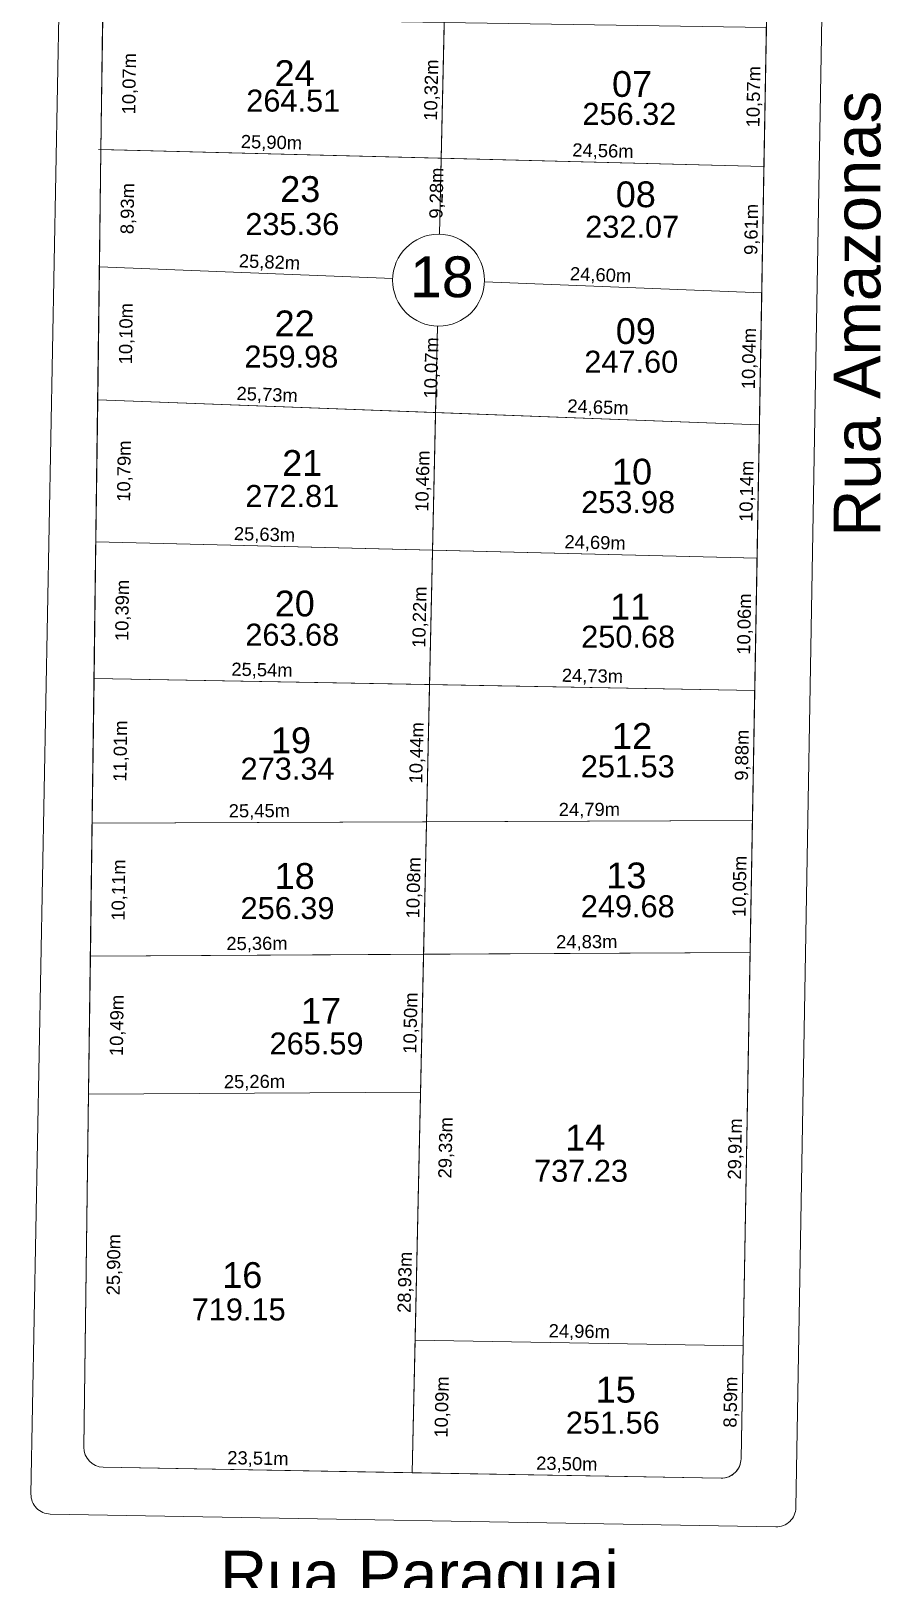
# Model space of a CAD drawing. Header units: metres. Extents: x 3808 to 8215, y 2374 to 6187.
# Drawn here: x 5085.5 to 5150.2, y 4597.6 to 4715.3 of the extents above; entities that cross this region are included whole.
import ezdxf
from ezdxf.enums import TextEntityAlignment as Align

# ---------------------------------------------------------------- set-up
doc = ezdxf.new("R2010")
doc.units = ezdxf.units.M
for name, color, linetype in [('Areas Lotes', 1, 'Continuous'), ('Calçada', 8, 'Continuous'), ('Lote', 7, 'Continuous'), ('Nome das Ruas', 7, 'Continuous'), ('Nº Lote', 7, 'Continuous'), ('Nº. quadra', 7, 'Continuous'), ('quadras', 7, 'Continuous')]:
    doc.layers.add(name, color=color, linetype=linetype)
doc.styles.add('Arial', font='arial.ttf')
doc.dimstyles.new('Copy(2) of ISO-25', dxfattribs={"dimtxt": 1, "dimasz": 2.5, "dimexe": 1.25, "dimexo": 0.625, "dimgap": 0.2, "dimtad": 1, "dimtoh": 1, "dimlfac": 1, "dimzin": 1, "dimtxsty": 'Arial', "dimblk": 'NONE', "dimcen": 0, "dimse1": 1, "dimse2": 1, "dimsd1": 1, "dimsd2": 1, "dimclrt": 256, "dimaunit": 1, "dimadec": 3, "dimazin": 0, "dimtfac": 1, "dimtmove": 0, "dimatfit": 3, "dimldrblk": 'NONE', "dimfxl": 1, "dimtolj": 1, "dimtzin": 0, "dimarcsym": 0})

# ---------------------------------------------------------------- blocks, each defined once
blk = doc.blocks.new('*D6985')
at = {"layer": 'Defpoints', "color": 0, "linetype": 'Continuous', "transparency": 16777216}
for p in [(5115.61, 4655.14), (5140.4, 4655.24), (5140.4, 4655.24)]:
    blk.add_point(p, dxfattribs=at)
at = {"layer": 'Areas Lotes', "linetype": 'Continuous', "lineweight": 5, "transparency": 16777216, "insert": (5128, 4655.99), "char_height": 1, "attachment_point": 5, "rotation": 0.2381, "style": 'Arial'}
blk.add_mtext('\\A1;24,79m', dxfattribs=at)
blk = doc.blocks.new('_None')
blk = doc.blocks.new('*D6986')
at = {"layer": 'Defpoints', "color": 0, "linetype": 'Continuous', "transparency": 16777216}
for p in [(5115.39, 4645.06), (5140.22, 4645.19), (5140.22, 4645.19)]:
    blk.add_point(p, dxfattribs=at)
at = {"layer": 'Areas Lotes', "linetype": 'Continuous', "lineweight": 5, "transparency": 16777216, "insert": (5127.8, 4645.93), "char_height": 1, "attachment_point": 5, "rotation": 0.3031, "style": 'Arial'}
blk.add_mtext('\\A1;24,83m', dxfattribs=at)
blk = doc.blocks.new('*D6987')
at = {"layer": 'Defpoints', "color": 0, "linetype": 'Continuous', "transparency": 16777216}
for p in [(5114.52, 4605.65), (5114.52, 4605.65), (5138.01, 4605.23)]:
    blk.add_point(p, dxfattribs=at)
at = {"layer": 'Nº Lote', "linetype": 'Continuous', "lineweight": 5, "transparency": 16777216, "insert": (5126.28, 4606.24), "char_height": 1, "attachment_point": 5, "rotation": 358.9854, "style": 'Arial'}
blk.add_mtext('\\A1;23,50m', dxfattribs=at)
blk = doc.blocks.new('*D6988')
at = {"layer": 'Defpoints', "color": 0, "linetype": 'Continuous', "transparency": 16777216}
for p in [(5091.01, 4606.06), (5091.01, 4606.06), (5114.52, 4605.65)]:
    blk.add_point(p, dxfattribs=at)
at = {"layer": 'Nº Lote', "linetype": 'Continuous', "lineweight": 5, "transparency": 16777216, "insert": (5102.78, 4606.66), "char_height": 1, "attachment_point": 5, "rotation": 358.9854, "style": 'Arial'}
blk.add_mtext('\\A1;23,51m', dxfattribs=at)
blk = doc.blocks.new('*D6989')
at = {"layer": 'Defpoints', "color": 0, "linetype": 'Continuous', "transparency": 16777216}
for p in [(5114.74, 4615.73), (5139.69, 4615.29), (5139.69, 4615.29)]:
    blk.add_point(p, dxfattribs=at)
at = {"layer": 'Nº Lote', "linetype": 'Continuous', "lineweight": 5, "transparency": 16777216, "insert": (5127.23, 4616.31), "char_height": 1, "attachment_point": 5, "rotation": 358.9854, "style": 'Arial'}
blk.add_mtext('\\A1;24,96m', dxfattribs=at)
blk = doc.blocks.new('*D6990')
at = {"layer": 'Defpoints', "color": 0, "linetype": 'Continuous', "transparency": 16777216}
for p in [(5115.39, 4645.06), (5118.26, 4645), (5114.74, 4615.73)]:
    blk.add_point(p, dxfattribs=at)
at = {"layer": 'Nº Lote', "linetype": 'Continuous', "lineweight": 5, "transparency": 16777216, "insert": (5117.14, 4630.35), "char_height": 1, "attachment_point": 5, "rotation": 88.7309, "style": 'Arial'}
blk.add_mtext('\\A1;29,33m', dxfattribs=at)
blk = doc.blocks.new('*D6991')
at = {"layer": 'Defpoints', "color": 0, "linetype": 'Continuous', "transparency": 16777216}
for p in [(5089.9, 4634.43), (5089.9, 4634.43), (5115.16, 4634.57)]:
    blk.add_point(p, dxfattribs=at)
at = {"layer": 'Nº Lote', "linetype": 'Continuous', "lineweight": 5, "transparency": 16777216, "insert": (5102.52, 4635.3), "char_height": 1, "attachment_point": 5, "rotation": 0.3031, "style": 'Arial'}
blk.add_mtext('\\A1;25,26m', dxfattribs=at)
blk = doc.blocks.new('*D6992')
at = {"layer": 'Defpoints', "color": 0, "linetype": 'Continuous', "transparency": 16777216}
for p in [(5115.39, 4645.06), (5090.03, 4644.93), (5090.03, 4644.93)]:
    blk.add_point(p, dxfattribs=at)
at = {"layer": 'Nº Lote', "linetype": 'Continuous', "lineweight": 5, "transparency": 16777216, "insert": (5102.71, 4645.8), "char_height": 1, "attachment_point": 5, "rotation": 0.3031, "style": 'Arial'}
blk.add_mtext('\\A1;25,36m', dxfattribs=at)
blk = doc.blocks.new('*D6993')
at = {"layer": 'Defpoints', "color": 0, "linetype": 'Continuous', "transparency": 16777216}
for p in [(5090.17, 4655.04), (5090.17, 4655.04), (5115.61, 4655.14)]:
    blk.add_point(p, dxfattribs=at)
at = {"layer": 'Nº Lote', "linetype": 'Continuous', "lineweight": 5, "transparency": 16777216, "insert": (5102.89, 4655.89), "char_height": 1, "attachment_point": 5, "rotation": 0.2381, "style": 'Arial'}
blk.add_mtext('\\A1;25,45m', dxfattribs=at)
blk = doc.blocks.new('*D6994')
at = {"layer": 'Defpoints', "color": 0, "linetype": 'Continuous', "transparency": 16777216}
for p in [(5090.31, 4666.04), (5090.31, 4666.04), (5115.85, 4665.58)]:
    blk.add_point(p, dxfattribs=at)
at = {"layer": 'Nº Lote', "linetype": 'Continuous', "lineweight": 5, "transparency": 16777216, "insert": (5103.09, 4666.61), "char_height": 1, "attachment_point": 5, "rotation": 358.9531, "style": 'Arial'}
blk.add_mtext('\\A1;25,54m', dxfattribs=at)
blk = doc.blocks.new('*D6995')
at = {"layer": 'Defpoints', "color": 0, "linetype": 'Continuous', "transparency": 16777216}
for p in [(5115.85, 4665.58), (5140.58, 4665.12), (5140.58, 4665.12)]:
    blk.add_point(p, dxfattribs=at)
at = {"layer": 'Nº Lote', "linetype": 'Continuous', "lineweight": 5, "transparency": 16777216, "insert": (5128.23, 4666.15), "char_height": 1, "attachment_point": 5, "rotation": 358.9531, "style": 'Arial'}
blk.add_mtext('\\A1;24,73m', dxfattribs=at)
blk = doc.blocks.new('*D6996')
at = {"layer": 'Defpoints', "color": 0, "linetype": 'Continuous', "transparency": 16777216}
for p in [(5090.45, 4676.43), (5090.45, 4676.43), (5116.07, 4675.8)]:
    blk.add_point(p, dxfattribs=at)
at = {"layer": 'Nº Lote', "linetype": 'Continuous', "lineweight": 5, "transparency": 16777216, "insert": (5103.28, 4676.91), "char_height": 1, "attachment_point": 5, "rotation": 358.5841, "style": 'Arial'}
blk.add_mtext('\\A1;25,63m', dxfattribs=at)
blk = doc.blocks.new('*D6997')
at = {"layer": 'Defpoints', "color": 0, "linetype": 'Continuous', "transparency": 16777216}
for p in [(5116.07, 4675.8), (5140.75, 4675.19), (5140.75, 4675.19)]:
    blk.add_point(p, dxfattribs=at)
at = {"layer": 'Nº Lote', "linetype": 'Continuous', "lineweight": 5, "transparency": 16777216, "insert": (5128.43, 4676.29), "char_height": 1, "attachment_point": 5, "rotation": 358.5841, "style": 'Arial'}
blk.add_mtext('\\A1;24,69m', dxfattribs=at)
blk = doc.blocks.new('*D6998')
at = {"layer": 'Defpoints', "color": 0, "linetype": 'Continuous', "transparency": 16777216}
for p in [(5090.59, 4687.22), (5090.59, 4687.22), (5116.3, 4686.25)]:
    blk.add_point(p, dxfattribs=at)
at = {"layer": 'Nº Lote', "linetype": 'Continuous', "lineweight": 5, "transparency": 16777216, "insert": (5103.48, 4687.54), "char_height": 1, "attachment_point": 5, "rotation": 357.8398, "style": 'Arial'}
blk.add_mtext('\\A1;25,73m', dxfattribs=at)
blk = doc.blocks.new('*D6999')
at = {"layer": 'Defpoints', "color": 0, "linetype": 'Continuous', "transparency": 16777216}
for p in [(5116.3, 4686.25), (5140.93, 4685.32), (5140.93, 4685.32)]:
    blk.add_point(p, dxfattribs=at)
at = {"layer": 'Nº Lote', "linetype": 'Continuous', "lineweight": 5, "transparency": 16777216, "insert": (5128.65, 4686.59), "char_height": 1, "attachment_point": 5, "rotation": 357.8398, "style": 'Arial'}
blk.add_mtext('\\A1;24,65m', dxfattribs=at)
blk = doc.blocks.new('*D7000')
at = {"layer": 'Defpoints', "color": 0, "linetype": 'Continuous', "transparency": 16777216}
for p in [(5116.53, 4696.32), (5141.11, 4695.36), (5141.11, 4695.36)]:
    blk.add_point(p, dxfattribs=at)
at = {"layer": 'Nº Lote', "linetype": 'Continuous', "lineweight": 5, "transparency": 16777216, "insert": (5128.85, 4696.64), "char_height": 1, "attachment_point": 5, "rotation": 357.7697, "style": 'Arial'}
blk.add_mtext('\\A1;24,60m', dxfattribs=at)
blk = doc.blocks.new('*D7001')
at = {"layer": 'Defpoints', "color": 0, "linetype": 'Continuous', "transparency": 16777216}
for p in [(5090.72, 4697.33), (5090.72, 4697.33), (5116.53, 4696.32)]:
    blk.add_point(p, dxfattribs=at)
at = {"layer": 'Nº Lote', "linetype": 'Continuous', "lineweight": 5, "transparency": 16777216, "insert": (5103.66, 4697.62), "char_height": 1, "attachment_point": 5, "rotation": 357.7697, "style": 'Arial'}
blk.add_mtext('\\A1;25,82m', dxfattribs=at)
blk = doc.blocks.new('*D7002')
at = {"layer": 'Defpoints', "color": 0, "linetype": 'Continuous', "transparency": 16777216}
for p in [(5090.84, 4706.25), (5090.84, 4706.25), (5116.73, 4705.59)]:
    blk.add_point(p, dxfattribs=at)
at = {"layer": 'Nº Lote', "linetype": 'Continuous', "lineweight": 5, "transparency": 16777216, "insert": (5103.81, 4706.72), "char_height": 1, "attachment_point": 5, "rotation": 358.543, "style": 'Arial'}
blk.add_mtext('\\A1;25,90m', dxfattribs=at)
blk = doc.blocks.new('*D7003')
at = {"layer": 'Defpoints', "color": 0, "linetype": 'Continuous', "transparency": 16777216}
for p in [(5116.73, 4705.59), (5141.28, 4704.97), (5141.28, 4704.97)]:
    blk.add_point(p, dxfattribs=at)
at = {"layer": 'Nº Lote', "linetype": 'Continuous', "lineweight": 5, "transparency": 16777216, "insert": (5129.03, 4706.08), "char_height": 1, "attachment_point": 5, "rotation": 358.543, "style": 'Arial'}
blk.add_mtext('\\A1;24,56m', dxfattribs=at)
blk = doc.blocks.new('*D7023')
at = {"layer": 'Defpoints', "color": 0, "linetype": 'Continuous', "transparency": 16777216}
for p in [(5141.47, 4715.54), (5141.28, 4704.97), (5141.28, 4704.97)]:
    blk.add_point(p, dxfattribs=at)
at = {"layer": 'Nº Lote', "linetype": 'Continuous', "lineweight": 5, "transparency": 16777216, "insert": (5140.57, 4710.27), "char_height": 1, "attachment_point": 5, "rotation": 88.9854, "style": 'Arial'}
blk.add_mtext('\\A1;10,57m', dxfattribs=at)
blk = doc.blocks.new('*D7024')
at = {"layer": 'Defpoints', "color": 0, "linetype": 'Continuous', "transparency": 16777216}
for p in [(5141.28, 4704.97), (5141.11, 4695.36), (5141.11, 4695.36)]:
    blk.add_point(p, dxfattribs=at)
at = {"layer": 'Nº Lote', "linetype": 'Continuous', "lineweight": 5, "transparency": 16777216, "insert": (5140.4, 4700.18), "char_height": 1, "attachment_point": 5, "rotation": 88.9854, "style": 'Arial'}
blk.add_mtext('\\A1;9,61m', dxfattribs=at)
blk = doc.blocks.new('*D7025')
at = {"layer": 'Defpoints', "color": 0, "linetype": 'Continuous', "transparency": 16777216}
for p in [(5141.11, 4695.36), (5140.93, 4685.32), (5140.93, 4685.32)]:
    blk.add_point(p, dxfattribs=at)
at = {"layer": 'Nº Lote', "linetype": 'Continuous', "lineweight": 5, "transparency": 16777216, "insert": (5140.22, 4690.36), "char_height": 1, "attachment_point": 5, "rotation": 88.9854, "style": 'Arial'}
blk.add_mtext('\\A1;10,04m', dxfattribs=at)
blk = doc.blocks.new('*D7026')
at = {"layer": 'Defpoints', "color": 0, "linetype": 'Continuous', "transparency": 16777216}
for p in [(5140.93, 4685.32), (5140.75, 4675.19), (5140.75, 4675.19)]:
    blk.add_point(p, dxfattribs=at)
at = {"layer": 'Nº Lote', "linetype": 'Continuous', "lineweight": 5, "transparency": 16777216, "insert": (5140.04, 4680.27), "char_height": 1, "attachment_point": 5, "rotation": 88.9854, "style": 'Arial'}
blk.add_mtext('\\A1;10,14m', dxfattribs=at)
blk = doc.blocks.new('*D7027')
at = {"layer": 'Defpoints', "color": 0, "linetype": 'Continuous', "transparency": 16777216}
for p in [(5140.75, 4675.19), (5140.58, 4665.12), (5140.58, 4665.12)]:
    blk.add_point(p, dxfattribs=at)
at = {"layer": 'Nº Lote', "linetype": 'Continuous', "lineweight": 5, "transparency": 16777216, "insert": (5139.86, 4670.17), "char_height": 1, "attachment_point": 5, "rotation": 88.9854, "style": 'Arial'}
blk.add_mtext('\\A1;10,06m', dxfattribs=at)
blk = doc.blocks.new('*D7028')
at = {"layer": 'Defpoints', "color": 0, "linetype": 'Continuous', "transparency": 16777216}
for p in [(5140.58, 4665.12), (5140.4, 4655.24), (5140.4, 4655.24)]:
    blk.add_point(p, dxfattribs=at)
at = {"layer": 'Nº Lote', "linetype": 'Continuous', "lineweight": 5, "transparency": 16777216, "insert": (5139.69, 4660.2), "char_height": 1, "attachment_point": 5, "rotation": 88.9854, "style": 'Arial'}
blk.add_mtext('\\A1;9,88m', dxfattribs=at)
blk = doc.blocks.new('*D7029')
at = {"layer": 'Defpoints', "color": 0, "linetype": 'Continuous', "transparency": 16777216}
for p in [(5140.4, 4655.24), (5140.22, 4645.19), (5140.22, 4645.19)]:
    blk.add_point(p, dxfattribs=at)
at = {"layer": 'Nº Lote', "linetype": 'Continuous', "lineweight": 5, "transparency": 16777216, "insert": (5139.51, 4650.23), "char_height": 1, "attachment_point": 5, "rotation": 88.9854, "style": 'Arial'}
blk.add_mtext('\\A1;10,05m', dxfattribs=at)
blk = doc.blocks.new('*D7030')
at = {"layer": 'Defpoints', "color": 0, "linetype": 'Continuous', "transparency": 16777216}
for p in [(5140.22, 4645.19), (5139.69, 4615.29), (5139.69, 4615.29)]:
    blk.add_point(p, dxfattribs=at)
at = {"layer": 'Nº Lote', "linetype": 'Continuous', "lineweight": 5, "transparency": 16777216, "insert": (5139.16, 4630.26), "char_height": 1, "attachment_point": 5, "rotation": 88.9854, "style": 'Arial'}
blk.add_mtext('\\A1;29,91m', dxfattribs=at)
blk = doc.blocks.new('*D7031')
at = {"layer": 'Defpoints', "color": 0, "linetype": 'Continuous', "transparency": 16777216}
for p in [(5139.69, 4615.29), (5139.54, 4606.7), (5139.54, 4606.7)]:
    blk.add_point(p, dxfattribs=at)
at = {"layer": 'Nº Lote', "linetype": 'Continuous', "lineweight": 5, "transparency": 16777216, "insert": (5138.82, 4611.01), "char_height": 1, "attachment_point": 5, "rotation": 88.9854, "style": 'Arial'}
blk.add_mtext('\\A1;8,59m', dxfattribs=at)
blk = doc.blocks.new('*D7032')
at = {"layer": 'Defpoints', "color": 0, "linetype": 'Continuous', "transparency": 16777216}
for p in [(5115.16, 4634.57), (5115.16, 4634.57), (5114.52, 4605.65)]:
    blk.add_point(p, dxfattribs=at)
at = {"layer": 'Nº Lote', "linetype": 'Continuous', "lineweight": 5, "transparency": 16777216, "insert": (5114.04, 4620.12), "char_height": 1, "attachment_point": 5, "rotation": 88.7309, "style": 'Arial'}
blk.add_mtext('\\A1;28,93m', dxfattribs=at)
blk = doc.blocks.new('*D7033')
at = {"layer": 'Defpoints', "color": 0, "linetype": 'Continuous', "transparency": 16777216}
for p in [(5114.74, 4615.73), (5117.76, 4615.67), (5114.52, 4605.65)]:
    blk.add_point(p, dxfattribs=at)
at = {"layer": 'Nº Lote', "linetype": 'Continuous', "lineweight": 5, "transparency": 16777216, "insert": (5116.85, 4610.64), "char_height": 1, "attachment_point": 5, "rotation": 88.7309, "style": 'Arial'}
blk.add_mtext('\\A1;10,09m', dxfattribs=at)
blk = doc.blocks.new('*D7034')
at = {"layer": 'Defpoints', "color": 0, "linetype": 'Continuous', "transparency": 16777216}
for p in [(5115.39, 4645.06), (5115.39, 4645.06), (5115.16, 4634.57)]:
    blk.add_point(p, dxfattribs=at)
at = {"layer": 'Nº Lote', "linetype": 'Continuous', "lineweight": 5, "transparency": 16777216, "insert": (5114.47, 4639.83), "char_height": 1, "attachment_point": 5, "rotation": 88.7309, "style": 'Arial'}
blk.add_mtext('\\A1;10,50m', dxfattribs=at)
blk = doc.blocks.new('*D7035')
at = {"layer": 'Defpoints', "color": 0, "linetype": 'Continuous', "transparency": 16777216}
for p in [(5115.61, 4655.14), (5115.61, 4655.14), (5115.39, 4645.06)]:
    blk.add_point(p, dxfattribs=at)
at = {"layer": 'Nº Lote', "linetype": 'Continuous', "lineweight": 5, "transparency": 16777216, "insert": (5114.7, 4650.12), "char_height": 1, "attachment_point": 5, "rotation": 88.7309, "style": 'Arial'}
blk.add_mtext('\\A1;10,08m', dxfattribs=at)
blk = doc.blocks.new('*D7036')
at = {"layer": 'Defpoints', "color": 0, "linetype": 'Continuous', "transparency": 16777216}
for p in [(5115.85, 4665.58), (5115.85, 4665.58), (5115.61, 4655.14)]:
    blk.add_point(p, dxfattribs=at)
at = {"layer": 'Nº Lote', "linetype": 'Continuous', "lineweight": 5, "transparency": 16777216, "insert": (5114.93, 4660.38), "char_height": 1, "attachment_point": 5, "rotation": 88.7309, "style": 'Arial'}
blk.add_mtext('\\A1;10,44m', dxfattribs=at)
blk = doc.blocks.new('*D7037')
at = {"layer": 'Defpoints', "color": 0, "linetype": 'Continuous', "transparency": 16777216}
for p in [(5116.07, 4675.8), (5116.07, 4675.8), (5115.85, 4665.58)]:
    blk.add_point(p, dxfattribs=at)
at = {"layer": 'Nº Lote', "linetype": 'Continuous', "lineweight": 5, "transparency": 16777216, "insert": (5115.16, 4670.7), "char_height": 1, "attachment_point": 5, "rotation": 88.7309, "style": 'Arial'}
blk.add_mtext('\\A1;10,22m', dxfattribs=at)
blk = doc.blocks.new('*D7038')
at = {"layer": 'Defpoints', "color": 0, "linetype": 'Continuous', "transparency": 16777216}
for p in [(5116.3, 4686.25), (5116.3, 4686.25), (5116.07, 4675.8)]:
    blk.add_point(p, dxfattribs=at)
at = {"layer": 'Nº Lote', "linetype": 'Continuous', "lineweight": 5, "transparency": 16777216, "insert": (5115.39, 4681.04), "char_height": 1, "attachment_point": 5, "rotation": 88.7309, "style": 'Arial'}
blk.add_mtext('\\A1;10,46m', dxfattribs=at)
blk = doc.blocks.new('*D7039')
at = {"layer": 'Defpoints', "color": 0, "linetype": 'Continuous', "transparency": 16777216}
for p in [(5116.53, 4696.32), (5116.53, 4696.32), (5116.3, 4686.25)]:
    blk.add_point(p, dxfattribs=at)
at = {"layer": 'Nº Lote', "linetype": 'Continuous', "lineweight": 5, "transparency": 16777216, "insert": (5116.06, 4689.65), "char_height": 1, "attachment_point": 5, "rotation": 88.7309, "style": 'Arial'}
blk.add_mtext('\\A1;10,07m', dxfattribs=at)
blk = doc.blocks.new('*D7040')
at = {"layer": 'Defpoints', "color": 0, "linetype": 'Continuous', "transparency": 16777216}
for p in [(5116.73, 4705.59), (5116.73, 4705.59), (5116.53, 4696.32)]:
    blk.add_point(p, dxfattribs=at)
at = {"layer": 'Nº Lote', "linetype": 'Continuous', "lineweight": 5, "transparency": 16777216, "insert": (5116.45, 4702.94), "char_height": 1, "attachment_point": 5, "rotation": 88.7309, "style": 'Arial'}
blk.add_mtext('\\A1;9,28m', dxfattribs=at)
blk = doc.blocks.new('*D7041')
at = {"layer": 'Defpoints', "color": 0, "linetype": 'Continuous', "transparency": 16777216}
for p in [(5116.96, 4715.92), (5116.96, 4715.92), (5116.73, 4705.59)]:
    blk.add_point(p, dxfattribs=at)
at = {"layer": 'Nº Lote', "linetype": 'Continuous', "lineweight": 5, "transparency": 16777216, "insert": (5116.05, 4710.77), "char_height": 1, "attachment_point": 5, "rotation": 88.7309, "style": 'Arial'}
blk.add_mtext('\\A1;10,32m', dxfattribs=at)
blk = doc.blocks.new('*D7052')
at = {"layer": 'Defpoints', "color": 0, "linetype": 'Continuous', "transparency": 16777216}
for p in [(5090.97, 4716.32), (5090.97, 4706.25), (5093.8, 4706.21)]:
    blk.add_point(p, dxfattribs=at)
at = {"layer": 'Nº Lote', "linetype": 'Continuous', "lineweight": 5, "transparency": 16777216, "insert": (5093.07, 4711.26), "char_height": 1, "attachment_point": 5, "rotation": 89.2451, "style": 'Arial'}
blk.add_mtext('\\A1;10,07m', dxfattribs=at)
blk = doc.blocks.new('*D7053')
at = {"layer": 'Defpoints', "color": 0, "linetype": 'Continuous', "transparency": 16777216}
for p in [(5090.97, 4706.25), (5090.72, 4697.33), (5093.69, 4697.29)]:
    blk.add_point(p, dxfattribs=at)
at = {"layer": 'Nº Lote', "linetype": 'Continuous', "lineweight": 5, "transparency": 16777216, "insert": (5092.94, 4701.76), "char_height": 1, "attachment_point": 5, "rotation": 89.2451, "style": 'Arial'}
blk.add_mtext('\\A1;8,93m', dxfattribs=at)
blk = doc.blocks.new('*D7054')
at = {"layer": 'Defpoints', "color": 0, "linetype": 'Continuous', "transparency": 16777216}
for p in [(5090.72, 4697.33), (5090.59, 4687.22), (5093.55, 4687.18)]:
    blk.add_point(p, dxfattribs=at)
at = {"layer": 'Nº Lote', "linetype": 'Continuous', "lineweight": 5, "transparency": 16777216, "insert": (5092.82, 4692.25), "char_height": 1, "attachment_point": 5, "rotation": 89.2451, "style": 'Arial'}
blk.add_mtext('\\A1;10,10m', dxfattribs=at)
blk = doc.blocks.new('*D7055')
at = {"layer": 'Defpoints', "color": 0, "linetype": 'Continuous', "transparency": 16777216}
for p in [(5090.59, 4687.22), (5090.45, 4676.43), (5093.41, 4676.39)]:
    blk.add_point(p, dxfattribs=at)
at = {"layer": 'Nº Lote', "linetype": 'Continuous', "lineweight": 5, "transparency": 16777216, "insert": (5092.68, 4681.8), "char_height": 1, "attachment_point": 5, "rotation": 89.2451, "style": 'Arial'}
blk.add_mtext('\\A1;10,79m', dxfattribs=at)
blk = doc.blocks.new('*D7056')
at = {"layer": 'Defpoints', "color": 0, "linetype": 'Continuous', "transparency": 16777216}
for p in [(5090.45, 4676.43), (5090.31, 4666.04), (5093.27, 4666)]:
    blk.add_point(p, dxfattribs=at)
at = {"layer": 'Nº Lote', "linetype": 'Continuous', "lineweight": 5, "transparency": 16777216, "insert": (5092.54, 4671.21), "char_height": 1, "attachment_point": 5, "rotation": 89.2451, "style": 'Arial'}
blk.add_mtext('\\A1;10,39m', dxfattribs=at)
blk = doc.blocks.new('*D7057')
at = {"layer": 'Defpoints', "color": 0, "linetype": 'Continuous', "transparency": 16777216}
for p in [(5090.31, 4666.04), (5090.31, 4655.04), (5093.13, 4655)]:
    blk.add_point(p, dxfattribs=at)
at = {"layer": 'Nº Lote', "linetype": 'Continuous', "lineweight": 5, "transparency": 16777216, "insert": (5092.4, 4660.51), "char_height": 1, "attachment_point": 5, "rotation": 89.2451, "style": 'Arial'}
blk.add_mtext('\\A1;11,01m', dxfattribs=at)
blk = doc.blocks.new('*D7058')
at = {"layer": 'Defpoints', "color": 0, "linetype": 'Continuous', "transparency": 16777216}
for p in [(5090.31, 4655.04), (5090.03, 4644.93), (5093, 4644.89)]:
    blk.add_point(p, dxfattribs=at)
at = {"layer": 'Nº Lote', "linetype": 'Continuous', "lineweight": 5, "transparency": 16777216, "insert": (5092.26, 4649.95), "char_height": 1, "attachment_point": 5, "rotation": 89.2451, "style": 'Arial'}
blk.add_mtext('\\A1;10,11m', dxfattribs=at)
blk = doc.blocks.new('*D7059')
at = {"layer": 'Defpoints', "color": 0, "linetype": 'Continuous', "transparency": 16777216}
for p in [(5090.03, 4644.93), (5089.9, 4634.43), (5092.86, 4634.39)]:
    blk.add_point(p, dxfattribs=at)
at = {"layer": 'Nº Lote', "linetype": 'Continuous', "lineweight": 5, "transparency": 16777216, "insert": (5092.13, 4639.65), "char_height": 1, "attachment_point": 5, "rotation": 89.2451, "style": 'Arial'}
blk.add_mtext('\\A1;10,49m', dxfattribs=at)
blk = doc.blocks.new('*D7060')
at = {"layer": 'Defpoints', "color": 0, "linetype": 'Continuous', "transparency": 16777216}
for p in [(5089.9, 4634.43), (5089.9, 4608.53), (5092.52, 4608.5)]:
    blk.add_point(p, dxfattribs=at)
at = {"layer": 'Nº Lote', "linetype": 'Continuous', "lineweight": 5, "transparency": 16777216, "insert": (5091.89, 4621.46), "char_height": 1, "attachment_point": 5, "rotation": 89.2451, "style": 'Arial'}
blk.add_mtext('\\A1;25,90m', dxfattribs=at)

msp = doc.modelspace()

# ---------------------------------------------------------------- linework, layer by layer
at = {"layer": 'Calçada', "linetype": 'Continuous', "lineweight": 5}
for p, q in [((5085.514, 4604.024), (5088.996, 4788.664)), ((5146.914, 4787.669), (5143.711, 4602.998)), ((5142.184, 4601.524), (5086.987, 4602.496))]:
    msp.add_line(p, q, dxfattribs=at)
for centre, start, end in [((5087.013, 4603.996), 178.91946, 268.99138), ((5142.211, 4603.024), 268.99138, 359.00625)]:
    msp.add_arc(centre, 1.5, start, end, dxfattribs=at)
at = {"layer": 'Lote', "lineweight": 5}
for p, q in [((5116.604, 4699.815), (5118.52, 4786.302)), ((5090.647, 4706.258), (5141.281, 4704.97)), ((5090.724, 4697.325), (5113.034, 4696.456)), ((5120.02, 4696.184), (5141.111, 4695.363)), ((5114.518, 4605.646), (5116.45, 4692.826)), ((5090.591, 4687.222), (5140.934, 4685.323)), ((5090.448, 4676.431), (5140.754, 4675.188)), ((5090.312, 4666.043), (5140.576, 4665.125)), ((5140.401, 4655.244), (5090.167, 4655.035)), ((5090.033, 4644.927), (5140.223, 4645.193)), ((5089.895, 4634.434), (5115.159, 4634.567)), ((5114.742, 4615.734), (5139.693, 4615.292))]:
    msp.add_line(p, q, dxfattribs=at)
at = {"layer": 'Lote', "linetype": 'Continuous', "lineweight": 5, "flags": 128}
for points in [[(5090.974, 4716.318), (5090.841, 4706.253), (5116.732, 4705.594), (5116.961, 4715.917)], [(5116.961, 4715.917), (5116.732, 4705.594), (5141.281, 4704.97), (5141.469, 4715.539)], [(5090.591, 4687.222), (5090.448, 4676.431), (5116.072, 4675.798), (5116.304, 4686.252)], [(5140.754, 4675.188), (5140.934, 4685.323), (5116.304, 4686.252), (5116.072, 4675.798)], [(5115.846, 4665.576), (5116.072, 4675.798), (5090.448, 4676.431), (5090.312, 4666.043)], [(5140.576, 4665.125), (5140.754, 4675.188), (5116.072, 4675.798), (5115.846, 4665.576)], [(5090.312, 4666.043), (5090.167, 4655.035), (5115.615, 4655.141), (5115.846, 4665.576)], [(5115.846, 4665.576), (5115.615, 4655.141), (5140.401, 4655.244), (5140.576, 4665.125)], [(5090.167, 4655.035), (5090.033, 4644.927), (5115.391, 4645.062), (5115.615, 4655.141)], [(5115.615, 4655.141), (5115.391, 4645.062), (5140.223, 4645.193), (5140.401, 4655.244)], [(5090.033, 4644.927), (5089.895, 4634.434), (5115.159, 4634.567), (5115.391, 4645.062)], [(5114.742, 4615.734), (5139.693, 4615.292), (5140.223, 4645.193), (5115.391, 4645.062)]]:
    msp.add_lwpolyline(points, close=True, dxfattribs=at)
for points in [[(5116.604, 4699.815), (5116.732, 4705.594), (5090.841, 4706.253), (5090.724, 4697.325), (5113.034, 4696.456)], [(5120.02, 4696.184), (5141.111, 4695.363), (5141.281, 4704.97), (5116.732, 4705.594), (5116.604, 4699.815)], [(5113.034, 4696.456), (5090.724, 4697.325), (5090.591, 4687.222), (5116.304, 4686.252), (5116.45, 4692.826)], [(5116.45, 4692.826), (5116.304, 4686.252), (5140.934, 4685.323), (5141.111, 4695.363), (5120.02, 4696.184)]]:
    msp.add_lwpolyline(points, dxfattribs=at)
for points in [[(5089.895, 4634.434), (5089.541, 4607.582, 0.4128865), (5091.015, 4606.062), (5114.518, 4605.646), (5115.159, 4634.567)], [(5114.742, 4615.734), (5114.518, 4605.646), (5138.015, 4605.23, 0.4142136), (5139.541, 4606.703), (5139.693, 4615.292)]]:
    msp.add_lwpolyline(points, format="xyb", close=True, dxfattribs=at)
at = {"layer": 'Nº. quadra', "lineweight": 5}
msp.add_circle((5116.527, 4696.32), 3.496, dxfattribs=at)
at = {"layer": 'quadras', "lineweight": 5}
for p, q in [((5091.882, 4785.218), (5089.541, 4607.582)), ((5139.541, 4606.703), (5142.69, 4784.506)), ((5138.015, 4605.23), (5091.015, 4606.062))]:
    msp.add_line(p, q, dxfattribs=at)
at = {"layer": 'quadras', "linetype": 'Continuous', "lineweight": 5, "flags": 128}
msp.add_lwpolyline([(5138.015, 4605.23, 0.4142136), (5139.541, 4606.703), (5142.69, 4784.506, 0.4153237), (5141.211, 4786.033), (5093.403, 4786.698, 0.4144315), (5091.882, 4785.218), (5089.541, 4607.582, 0.4128865), (5091.015, 4606.062)], format="xyb", close=True, dxfattribs=at)
at = {"layer": 'quadras', "lineweight": 5}
for centre, start, end in [((5091.041, 4607.562), 179.24514, 268.98542), ((5138.041, 4606.73), 268.98542, 358.98542)]:
    msp.add_arc(centre, 1.5, start, end, dxfattribs=at)

# ---------------------------------------------------------------- texts
at = {"layer": 'Areas Lotes', "linetype": 'Continuous', "lineweight": 5, "style": 'Arial'}
for s, p in [('264.51', (5101.896, 4709.139)), ('256.32', (5127.468, 4708.13)), ('235.36', (5101.824, 4699.752)), ('232.07', (5127.684, 4699.545)), ('259.98', (5101.753, 4689.678)), ('247.60', (5127.613, 4689.284)), ('272.81', (5101.823, 4679.076)), ('253.98', (5127.375, 4678.61)), ('263.68', (5101.823, 4668.528)), ('250.68', (5127.375, 4668.382)), ('273.34', (5101.464, 4658.339)), ('251.53', (5127.345, 4658.516)), ('256.39', (5101.464, 4647.736)), ('249.68', (5127.344, 4647.878)), ('265.59', (5103.666, 4637.444)), ('737.23', (5123.792, 4627.763)), ('719.15', (5097.746, 4617.221)), ('251.56', (5126.208, 4608.615))]:
    msp.add_text(s, height=1.6726, dxfattribs=at).set_placement(p)
at = {"layer": 'Nome das Ruas', "lineweight": 5, "style": 'Arial'}
msp.add_text('Rua Amazonas', height=3.55, rotation=90, dxfattribs=at).set_placement((5150.139, 4676.815, 165.916))
msp.add_text('Rua Paraguai', height=3.55, dxfattribs=at).set_placement((5099.902, 4596.163, 165.916))
at = {"layer": 'Nº Lote', "linetype": 'Continuous', "lineweight": 5, "style": 'Arial'}
for s, p in [('24', (5105.575, 4711.087)), ('07', (5131.244, 4710.26)), ('23', (5106.002, 4702.271)), ('08', (5131.53, 4701.87)), ('22', (5105.575, 4692.056)), ('09', (5131.53, 4691.47)), ('21', (5106.152, 4681.441)), ('10', (5131.244, 4680.785)), ('20', (5105.582, 4670.756)), ('11', (5131.103, 4670.512)), ('12', (5131.245, 4660.682)), ('19', (5105.297, 4660.356)), ('18', (5105.582, 4650.039)), ('13', (5130.818, 4650.081)), ('17', (5107.578, 4639.782)), ('14', (5127.682, 4630.136)), ('16', (5101.591, 4619.694)), ('15', (5130.005, 4610.974))]:
    msp.add_text(s, height=1.96, dxfattribs=at).set_placement(p, align=Align.CENTER)
at = {"layer": 'Nº. quadra', "lineweight": 5, "style": 'Arial'}
msp.add_text('18', height=3.1039, dxfattribs=at).set_placement((5114.363, 4695.026))

# ---------------------------------------------------------------- dimensions: what is measured, and where the dimension line sits
at = {"layer": 'Areas Lotes', "linetype": 'Continuous', "lineweight": 5}
for p1, p2, picture, middle in [((5115.615, 4655.141), (5140.401, 4655.244), '*D6985', (5128.004, 4655.993)), ((5115.391, 4645.062), (5140.223, 4645.193), '*D6986', (5127.803, 4645.928))]:
    dim = msp.add_aligned_dim(p1=p1, p2=p2, distance=0, dimstyle='Copy(2) of ISO-25', override={"dimpost": 'm'}, dxfattribs=at)
    dim.commit()
    dim.dimension.update_dxf_attribs({"geometry": picture, "text_midpoint": middle})
at = {"layer": 'Nº Lote', "linetype": 'Continuous', "lineweight": 5}
for base, p1, p2, angle, picture, middle in [((5093.804, 4706.212), (5090.974, 4716.318), (5090.974, 4706.25), 89.24514, '*D7052', (5093.069, 4711.256)), ((5116.96107, 4715.91688), (5116.73239, 4705.59442), (5116.96107, 4715.91688), 268.7309, '*D7041', (5116.04597, 4710.77339)), ((5141.281, 4704.97), (5141.469, 4715.539), (5141.281, 4704.97), 88.98542, '*D7023', (5140.574, 4710.268)), ((5093.686, 4697.286), (5090.974, 4706.25), (5090.724, 4697.325), 89.24514, '*D7053', (5092.944, 4701.76)), ((5141.111, 4695.363), (5141.281, 4704.97), (5141.111, 4695.363), 88.98542, '*D7024', (5140.396, 4700.181)), ((5093.553, 4687.183), (5090.724, 4697.325), (5090.591, 4687.222), 89.24514, '*D7054', (5092.819, 4692.245)), ((5140.934, 4685.323), (5141.111, 4695.363), (5140.934, 4685.323), 88.98542, '*D7025', (5140.222, 4690.357)), ((5093.411, 4676.392), (5090.591, 4687.222), (5090.448, 4676.431), 89.24514, '*D7055', (5092.681, 4681.798)), ((5116.304, 4686.252), (5116.072, 4675.798), (5116.304, 4686.252), 268.7309, '*D7038', (5115.387, 4681.042)), ((5140.754, 4675.188), (5140.934, 4685.323), (5140.754, 4675.188), 88.98542, '*D7026', (5140.043, 4680.269)), ((5093.274, 4666.004), (5090.448, 4676.431), (5090.312, 4666.043), 89.24514, '*D7056', (5092.542, 4671.209)), ((5116.072, 4675.798), (5115.846, 4665.576), (5116.072, 4675.798), 268.7309, '*D7037', (5115.158, 4670.705)), ((5140.576, 4665.125), (5140.754, 4675.188), (5140.576, 4665.125), 88.98542, '*D7027', (5139.864, 4670.17)), ((5093.129, 4654.998), (5090.312, 4666.043), (5090.312, 4655.035), 89.24514, '*D7057', (5092.401, 4660.512)), ((5115.846, 4665.576), (5115.615, 4655.141), (5115.846, 4665.576), 268.7309, '*D7036', (5114.93, 4660.376)), ((5140.401, 4655.244), (5140.576, 4665.125), (5140.401, 4655.244), 88.98542, '*D7028', (5139.688, 4660.198)), ((5092.996, 4644.888), (5090.312, 4655.035), (5090.033, 4644.927), 89.24514, '*D7058', (5092.262, 4649.954)), ((5115.615, 4655.141), (5115.391, 4645.062), (5115.615, 4655.141), 268.7309, '*D7035', (5114.702, 4650.119)), ((5140.223, 4645.193), (5140.401, 4655.244), (5140.223, 4645.193), 88.98542, '*D7029', (5139.511, 4650.233)), ((5139.693, 4615.292), (5140.223, 4645.193), (5139.693, 4615.292), 88.98542, '*D7030', (5139.157, 4630.257)), ((5092.858, 4634.395), (5090.033, 4644.927), (5089.895, 4634.434), 89.24514, '*D7059', (5092.126, 4639.652)), ((5092.517, 4608.495), (5089.895, 4634.434), (5089.895, 4608.53), 89.24514, '*D7060', (5091.886, 4621.456)), ((5139.541, 4606.703), (5139.693, 4615.292), (5139.541, 4606.703), 88.98542, '*D7031', (5138.816, 4611.012))]:
    dim = msp.add_linear_dim(base=base, p1=p1, p2=p2, angle=angle, dimstyle='Copy(2) of ISO-25', override={"dimpost": 'm', "dimtmove": 1}, dxfattribs=at)
    dim.commit()
    dim.dimension.update_dxf_attribs({"geometry": picture, "text_midpoint": middle})
for p1, p2, distance, picture, middle in [((5116.732, 4705.594), (5090.841, 4706.253), 0, '*D7002', (5103.807, 4706.724)), ((5116.732, 4705.594), (5141.281, 4704.97), 0, '*D7003', (5129.027, 4706.083)), ((5116.527, 4696.32), (5090.724, 4697.325), 0, '*D7001', (5103.657, 4697.623)), ((5116.527, 4696.32), (5141.111, 4695.363), 0, '*D7000', (5128.85, 4696.642)), ((5116.304, 4686.252), (5090.591, 4687.222), 0, '*D6998', (5103.477, 4687.537)), ((5116.304, 4686.252), (5140.934, 4685.323), 0, '*D6999', (5128.649, 4686.588)), ((5116.072, 4675.798), (5090.448, 4676.431), 0, '*D6996', (5103.28, 4676.915)), ((5116.072, 4675.798), (5140.754, 4675.188), 0, '*D6997', (5128.433, 4676.293)), ((5115.846, 4665.576), (5090.312, 4666.043), 0, '*D6994', (5103.093, 4666.611)), ((5115.846, 4665.576), (5140.576, 4665.125), 0, '*D6995', (5128.225, 4666.151)), ((5115.615, 4655.141), (5090.167, 4655.035), 0, '*D6993', (5102.887, 4655.889)), ((5115.391, 4645.062), (5090.033, 4644.927), 0, '*D6992', (5102.708, 4645.795)), ((5115.159, 4634.567), (5115.391, 4645.062), 0, '*D7034', (5114.474, 4639.832)), ((5114.7417, 4615.7343), (5115.3914, 4645.0615), -2.8708, '*D6990', (5117.1359, 4630.3521)), ((5115.159, 4634.567), (5089.895, 4634.434), 0, '*D6991', (5102.523, 4635.301)), ((5114.518, 4605.646), (5115.159, 4634.567), 0, '*D7032', (5114.038, 4620.124)), ((5114.7417, 4615.7343), (5139.6933, 4615.2924), 0, '*D6989', (5127.2317, 4616.3142)), ((5114.518, 4605.646), (5114.742, 4615.734), -3.023, '*D7033', (5116.851, 4610.641)), ((5114.518, 4605.646), (5091.015, 4606.062), 0, '*D6988', (5102.781, 4606.655)), ((5138.015, 4605.23), (5114.518, 4605.646), 0, '*D6987', (5126.281, 4606.239))]:
    dim = msp.add_aligned_dim(p1=p1, p2=p2, distance=distance, dimstyle='Copy(2) of ISO-25', override={"dimpost": 'm'}, dxfattribs=at)
    dim.commit()
    dim.dimension.update_dxf_attribs({"geometry": picture, "text_midpoint": middle})
for base, p1, p2, picture, middle in [((5116.732, 4705.594), (5116.527, 4696.32), (5116.732, 4705.594), '*D7040', (5117.252, 4702.923)), ((5116.527, 4696.32), (5116.304, 4686.252), (5116.527, 4696.32), '*D7039', (5116.865, 4689.636))]:
    dim = msp.add_linear_dim(base=base, p1=p1, p2=p2, angle=268.7309, dimstyle='Copy(2) of ISO-25', override={"dimpost": 'm', "dimtmove": 1}, dxfattribs=at)
    dim.commit()
    dim.dimension.update_dxf_attribs({"geometry": picture, "text_midpoint": middle, "dimtype": 160})

doc.saveas('drawing.dxf')
